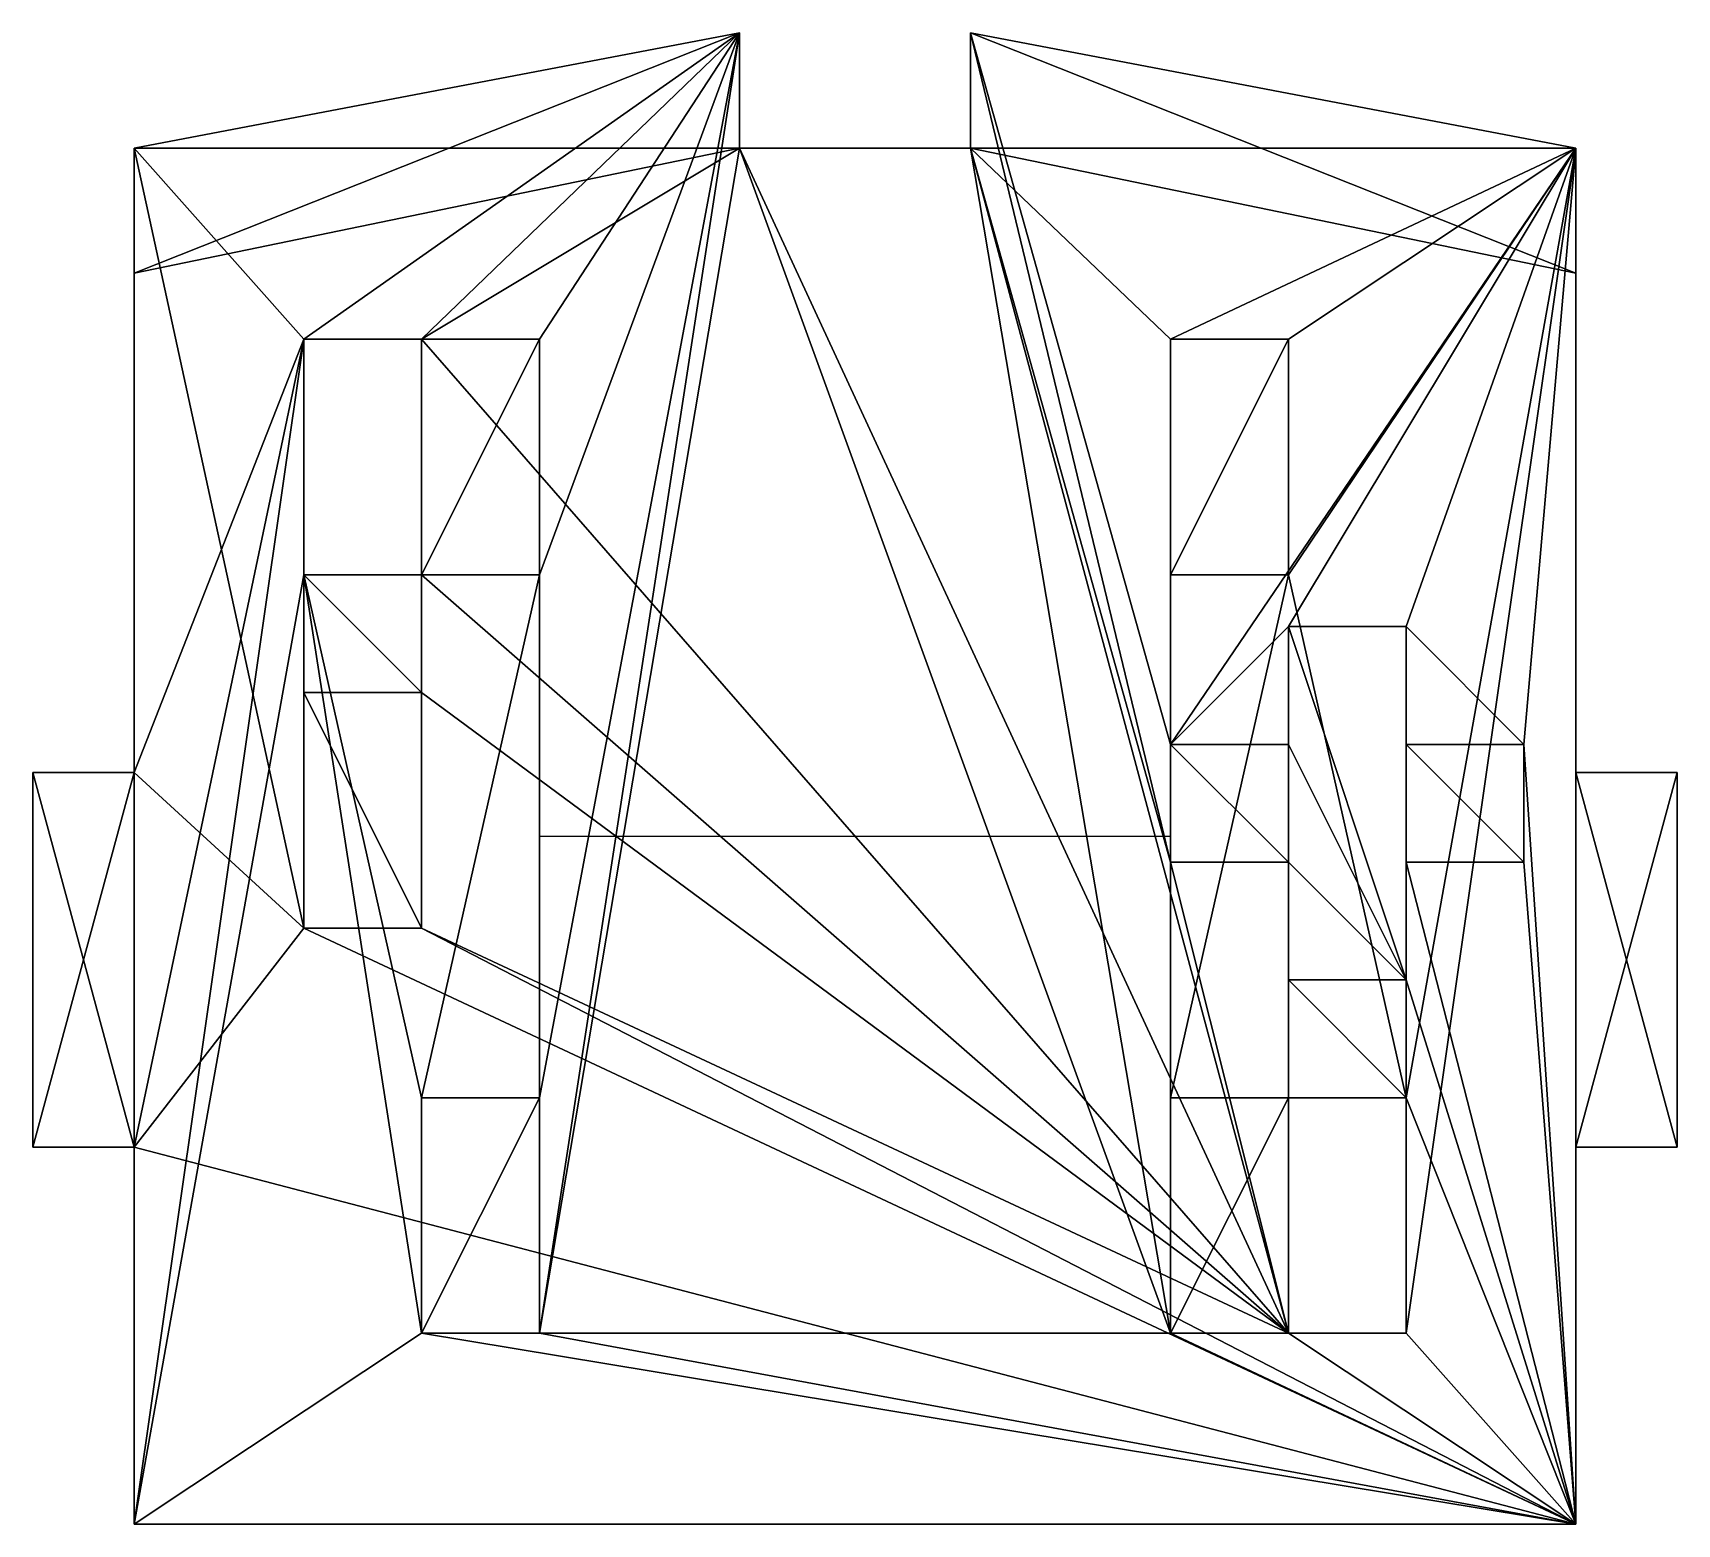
# Model space of a CAD drawing. Extents: x -0.43 to 6.55, y 0 to 6.33.
import ezdxf

# ---------------------------------------------------------------- set-up
doc = ezdxf.new("R2010")
doc.units = 0
doc.layers.get('0').update_dxf_attribs({"color": 13, "linetype": 'CONTINUOUS'})

msp = doc.modelspace()

# ---------------------------------------------------------------- linework, layer by layer
for p, q in [((0, 5.84), (2.57, 6.33)), ((0, 5.84, 9), (2.57, 6.33, 9)), ((0, 5.84, 7.11), (2.57, 6.33, 7.11)), ((2.57, 6.33, 8), (0, 5.84, 8)), ((2.57, 5.84), (2.57, 6.33)), ((2.57, 5.84, 9), (2.57, 6.33, 9)), ((2.57, 6.33, 9), (2.57, 6.33, 8)), ((2.57, 6.33, 7.11), (2.57, 6.33)), ((2.57, 6.33, 7.11), (2.57, 5.84, 7.11)), ((2.57, 6.33, 8), (2.57, 5.84, 8)), ((6.12, 5.84), (3.55, 6.33)), ((3.55, 5.84), (3.55, 6.33)), ((3.55, 6.33), (3.55, 6.33, 7.11)), ((6.12, 5.84, 9), (3.55, 6.33, 9)), ((3.55, 5.84, 9), (3.55, 6.33, 9)), ((3.55, 6.33, 7.11), (6.12, 5.84, 7.11)), ((3.55, 6.33, 7.11), (3.55, 5.84, 7.11)), ((3.55, 6.33, 8), (3.55, 6.33, 9)), ((3.55, 6.33, 8), (6.12, 5.84, 8)), ((3.55, 6.33, 8), (3.55, 5.84, 8)), ((0, 3.19), (0, 5.84)), ((0, 5.84), (0, 5.84, 7.11)), ((0, 3.19, 9), (0, 5.84, 9)), ((0, 5.84, 8), (0, 5.84, 9)), ((0, 5.84, 8), (0, 5.31, 8)), ((0, 5.31, 7.11), (0, 5.84, 7.11)), ((0, 5.31, 7.11), (2.57, 5.84, 7.11)), ((2.57, 5.84, 8), (0, 5.31, 8)), ((3.55, 5.84), (2.57, 5.84)), ((2.57, 5.84), (2.57, 5.84, 7.11)), ((3.55, 5.84, 9), (2.57, 5.84, 9)), ((2.57, 5.84, 7.11), (2.57, 5.84, 8)), ((2.57, 5.84, 8), (2.57, 5.84, 9)), ((3.55, 5.84), (3.55, 5.84, 7.11)), ((3.55, 5.84, 7.11), (3.55, 5.84, 8)), ((3.55, 5.84, 8), (3.55, 5.84, 9)), ((3.55, 5.84, 7.11), (6.12, 5.31, 7.11)), ((6.12, 5.31, 8), (3.55, 5.84, 8)), ((6.12, 3.19), (6.12, 5.84)), ((6.12, 5.84), (6.12, 5.84, 7.11)), ((6.12, 3.19, 9), (6.12, 5.84, 9)), ((6.12, 5.84, 8), (6.12, 5.84, 9)), ((6.12, 5.84, 8), (6.12, 5.31, 8)), ((6.12, 5.31, 7.11), (6.12, 5.84, 7.11)), ((0, 5.31, 8), (0, 5.31, 7.11)), ((6.12, 5.31, 8), (6.12, 5.31, 7.11)), ((0.72, 4.03), (0.72, 5.03)), ((0.72, 5.03), (1.72, 5.03)), ((0.72, 5.03), (0.72, 5.03, 9)), ((0.72, 4.03, 9), (0.72, 5.03, 9)), ((0.72, 5.03, 9), (1.22, 5.03, 9)), ((1.22, 4.03, 4), (1.22, 5.03, 4)), ((1.22, 5.03, 4), (1.72, 5.03, 4)), ((1.22, 5.03, 4), (1.22, 5.03, 9)), ((1.22, 4.03, 9), (1.22, 5.03, 9)), ((1.72, 5.03), (1.72, 4.03)), ((1.72, 5.03, 4), (1.72, 4.03, 4)), ((1.72, 5.03), (1.72, 5.03, 4)), ((4.9, 5.03), (4.4, 5.03)), ((4.4, 5.03), (4.4, 4.03)), ((4.4, 5.03), (4.4, 5.03, 4)), ((4.4, 4.03, 4), (4.4, 5.03, 4)), ((4.4, 5.03, 4), (4.9, 5.03, 4)), ((4.9, 4.03), (4.9, 5.03)), ((4.9, 5.03), (4.9, 5.03, 4)), ((4.9, 4.03, 4), (4.9, 5.03, 4)), ((1.72, 4.03), (0.72, 4.03)), ((0.72, 4.03), (0.72, 4.03, 9)), ((1.22, 4.03, 9), (0.72, 4.03, 9)), ((1.72, 4.03, 4), (1.22, 4.03, 4)), ((1.22, 4.03, 4), (1.22, 4.03, 9)), ((1.72, 2.92), (1.72, 4.03)), ((1.72, 4.03), (1.72, 4.03, 4)), ((4.4, 4.03), (4.9, 4.03)), ((4.4, 2.92), (4.4, 4.03)), ((4.4, 4.03), (4.4, 4.03, 4)), ((4.9, 4.03, 4), (4.4, 4.03, 4)), ((4.9, 4.03), (4.9, 4.03, 4)), ((4.9, 3.31, 9), (4.9, 3.81, 9)), ((4.9, 3.81, 9), (5.4, 3.81, 9)), ((4.9, 3.81, 8.5), (5.4, 3.81, 8.5)), ((4.9, 3.31, 8.5), (4.9, 3.81, 8.5)), ((4.9, 3.81, 9), (4.9, 3.81, 8.5)), ((5.4, 3.81, 9), (5.4, 3.31, 9)), ((5.4, 3.81, 8.5), (5.4, 3.31, 8.5)), ((5.4, 3.81, 9), (5.4, 3.81, 8.5)), ((1.22, 3.53, 9), (0.72, 3.53, 9)), ((0.72, 3.53, 9), (0.72, 2.53, 9)), ((1.22, 3.53, 8.5), (0.72, 3.53, 8.5)), ((0.72, 3.53, 8.5), (0.72, 2.53, 8.5)), ((0.72, 3.53, 9), (0.72, 3.53, 8.5)), ((1.22, 2.53, 9), (1.22, 3.53, 9)), ((1.22, 2.53, 8.5), (1.22, 3.53, 8.5)), ((1.22, 3.53, 9), (1.22, 3.53, 8.5)), ((4.4, 2.81, 9), (4.4, 3.31, 9)), ((4.4, 3.31, 9), (4.9, 3.31, 9)), ((4.4, 3.31, 8.5), (4.9, 3.31, 8.5)), ((4.4, 2.81, 8.5), (4.4, 3.31, 8.5)), ((4.4, 3.31, 9), (4.4, 3.31, 8.5)), ((4.9, 3.31, 9), (4.9, 3.31, 8.5)), ((5.4, 3.31, 9), (5.9, 3.31, 9)), ((5.4, 3.31, 8.5), (5.9, 3.31, 8.5)), ((5.4, 3.31, 9), (5.4, 3.31, 8.5)), ((5.9, 3.31, 9), (5.9, 2.81, 9)), ((5.9, 3.31, 8.5), (5.9, 2.81, 8.5)), ((5.9, 3.31, 9), (5.9, 3.31, 8.5)), ((-0.43, 1.6), (-0.43, 3.19)), ((-0.43, 3.19), (0, 3.19)), ((-0.43, 3.19), (-0.43, 3.19, 7.11)), ((-0.43, 3.19, 9), (0, 3.19, 9)), ((-0.43, 1.6, 9), (-0.43, 3.19, 9)), ((-0.43, 1.6, 7.11), (-0.43, 3.19, 7.11)), ((-0.43, 3.19, 7.11), (0, 3.19, 7.11)), ((-0.43, 3.19, 8), (-0.43, 3.19, 9)), ((-0.43, 3.19, 8), (-0.43, 1.6, 8)), ((-0.43, 3.19, 8), (0, 3.19, 8)), ((0, 3.19), (0, 3.19, 7.11)), ((0, 3.19, 7.11), (0, 3.19, 8)), ((0, 3.19, 8), (0, 3.19, 9)), ((0, 3.19, 8), (0, 1.6, 8)), ((0, 1.6, 7.11), (0, 3.19, 7.11)), ((6.12, 3.19), (6.55, 3.19)), ((6.12, 3.19), (6.12, 3.19, 7.11)), ((6.12, 3.19, 9), (6.55, 3.19, 9)), ((6.12, 3.19, 7.11), (6.12, 3.19, 8)), ((6.55, 3.19, 7.11), (6.12, 3.19, 7.11)), ((6.12, 3.19, 8), (6.12, 3.19, 9)), ((6.12, 3.19, 8), (6.12, 1.6, 8)), ((6.12, 1.6, 7.11), (6.12, 3.19, 7.11)), ((6.55, 3.19, 8), (6.12, 3.19, 8)), ((6.55, 3.19), (6.55, 1.6)), ((6.55, 3.19), (6.55, 3.19, 7.11)), ((6.55, 3.19, 9), (6.55, 1.6, 9)), ((6.55, 1.6, 7.11), (6.55, 3.19, 7.11)), ((6.55, 3.19, 8), (6.55, 3.19, 9)), ((6.55, 3.19, 8), (6.55, 1.6, 8)), ((1.72, 2.92), (1.72, 1.81)), ((1.72, 2.92), (4.4, 2.92)), ((4.4, 2.92), (4.4, 1.81)), ((4.9, 2.81, 9), (4.4, 2.81, 9)), ((4.9, 2.81, 8.5), (4.4, 2.81, 8.5)), ((4.4, 2.81, 9), (4.4, 2.81, 8.5)), ((4.9, 2.31, 9), (4.9, 2.81, 9)), ((4.9, 2.31, 8.5), (4.9, 2.81, 8.5)), ((4.9, 2.81, 9), (4.9, 2.81, 8.5)), ((5.9, 2.81, 9), (5.4, 2.81, 9)), ((5.4, 2.81, 9), (5.4, 2.31, 9)), ((5.4, 2.81, 8.5), (5.4, 2.31, 8.5)), ((5.9, 2.81, 8.5), (5.4, 2.81, 8.5)), ((5.4, 2.81, 9), (5.4, 2.81, 8.5)), ((5.9, 2.81, 9), (5.9, 2.81, 8.5)), ((0.72, 2.53, 9), (1.22, 2.53, 9)), ((0.72, 2.53, 8.5), (1.22, 2.53, 8.5)), ((0.72, 2.53, 9), (0.72, 2.53, 8.5)), ((1.22, 2.53, 9), (1.22, 2.53, 8.5)), ((5.4, 2.31, 9), (4.9, 2.31, 9)), ((5.4, 2.31, 8.5), (4.9, 2.31, 8.5)), ((4.9, 2.31, 9), (4.9, 2.31, 8.5)), ((5.4, 2.31, 9), (5.4, 2.31, 8.5)), ((1.72, 1.81), (1.22, 1.81)), ((1.22, 1.81), (1.22, 0.81)), ((1.22, 1.81), (1.22, 1.81, 4)), ((1.22, 0.81, 4), (1.22, 1.81, 4)), ((1.22, 1.81, 4), (1.72, 1.81, 4)), ((1.72, 0.81), (1.72, 1.81)), ((1.72, 1.81), (1.72, 1.81, 4)), ((1.72, 0.81, 4), (1.72, 1.81, 4)), ((4.4, 1.81), (5.4, 1.81)), ((4.4, 0.81), (4.4, 1.81)), ((4.4, 1.81, 4), (4.9, 1.81, 4)), ((4.4, 1.81), (4.4, 1.81, 4)), ((4.4, 1.81, 4), (4.4, 0.81, 4)), ((4.9, 0.81, 4), (4.9, 1.81, 4)), ((4.9, 1.81, 9), (5.4, 1.81, 9)), ((4.9, 0.81, 9), (4.9, 1.81, 9)), ((4.9, 1.81, 4), (4.9, 1.81, 9)), ((5.4, 1.81), (5.4, 0.81)), ((5.4, 1.81), (5.4, 1.81, 9)), ((5.4, 1.81, 9), (5.4, 0.81, 9)), ((0, 1.6), (-0.43, 1.6)), ((-0.43, 1.6), (-0.43, 1.6, 7.11)), ((0, 1.6, 9), (-0.43, 1.6, 9)), ((-0.43, 1.6, 8), (-0.43, 1.6, 9)), ((-0.43, 1.6, 8), (0, 1.6, 8)), ((-0.43, 1.6, 7.11), (0, 1.6, 7.11)), ((0, 0), (0, 1.6)), ((0, 1.6), (0, 1.6, 7.11)), ((0, 0, 9), (0, 1.6, 9)), ((0, 1.6, 7.11), (0, 1.6, 8)), ((0, 1.6, 8), (0, 1.6, 9)), ((6.12, 0), (6.12, 1.6)), ((6.55, 1.6), (6.12, 1.6)), ((6.12, 1.6), (6.12, 1.6, 7.11)), ((6.12, 0, 9), (6.12, 1.6, 9)), ((6.55, 1.6, 9), (6.12, 1.6, 9)), ((6.12, 1.6, 7.11), (6.12, 1.6, 8)), ((6.55, 1.6, 7.11), (6.12, 1.6, 7.11)), ((6.12, 1.6, 8), (6.12, 1.6, 9)), ((6.55, 1.6, 8), (6.12, 1.6, 8)), ((6.55, 1.6), (6.55, 1.6, 7.11)), ((6.55, 1.6, 8), (6.55, 1.6, 9)), ((1.22, 0.81), (1.72, 0.81)), ((1.22, 0.81), (1.22, 0.81, 4)), ((1.72, 0.81, 4), (1.22, 0.81, 4)), ((1.72, 0.81), (1.72, 0.81, 4)), ((5.4, 0.81), (4.4, 0.81)), ((4.4, 0.81), (4.4, 0.81, 4)), ((4.9, 0.81, 4), (4.4, 0.81, 4)), ((5.4, 0.81, 9), (4.9, 0.81, 9)), ((4.9, 0.81, 4), (4.9, 0.81, 9)), ((5.4, 0.81), (5.4, 0.81, 9)), ((0, 0), (6.12, 0)), ((0, 0), (0, 0, 9)), ((0, 0, 9), (6.12, 0, 9)), ((6.12, 0), (6.12, 0, 9))]:
    msp.add_line(p, q)

# ---------------------------------------------------------------- meshes
mesh = msp.add_polyface()
corners = [(0, 5.84), (0.72, 5.03), (0, 3.19), (2.57, 6.33), (0, 1.6), (0, 0), (1.72, 5.03), (1.72, 4.03), (1.72, 1.81), (1.72, 0.81), (6.12, 5.84), (3.55, 5.84), (3.55, 6.33), (4.4, 5.03), (4.9, 5.03), (4.9, 4.03), (5.4, 1.81), (5.4, 0.81), (6.55, 3.19), (6.12, 1.6), (6.12, 3.19), (6.55, 1.6), (1.22, 0.81), (6.12, 0), (0.72, 4.03), (1.22, 1.81), (4.4, 0.81), (2.57, 5.84), (4.4, 4.03), (4.4, 1.81), (-0.43, 1.6), (-0.43, 3.19)]
mesh.append_faces([[corners[k] for k in face] for face in [(10, 11, 12), (19, 18, 21), (2, 30, 31)]], dxfattribs={"vtx0": -1})
mesh.append_faces([[corners[k] for k in face] for face in [(0, 1, 2), (4, 1, 5), (1, 3, 6), (6, 3, 7), (8, 3, 9), (13, 10, 14), (14, 10, 15), (16, 10, 17), (18, 19, 20), (5, 22, 23), (24, 5, 1), (22, 24, 25), (27, 9, 3), (26, 28, 29), (23, 20, 19), (15, 29, 28), (29, 15, 16), (7, 25, 24), (25, 7, 8), (30, 2, 4)]], dxfattribs={"vtx0": -1, "vtx1": -1})
mesh.append_faces([[corners[k] for k in face] for face in [(2, 1, 4), (7, 3, 8), (11, 10, 13), (15, 10, 16), (22, 5, 24), (23, 9, 26), (26, 9, 27), (26, 11, 13), (23, 17, 10)]], dxfattribs={"vtx0": -1, "vtx1": -1, "vtx2": -1})
mesh.append_faces([[corners[k] for k in face] for face in [(1, 0, 3), (23, 22, 9), (26, 27, 11), (26, 13, 28), (23, 26, 17), (23, 10, 20)]], dxfattribs={"vtx0": -1, "vtx2": -1})
mesh = msp.add_polyface()
corners = [(0, 5.84, 9), (0.72, 5.03, 9), (2.57, 6.33, 9), (0.72, 2.53, 9), (0.72, 3.53, 9), (0.72, 4.03, 9), (1.22, 5.03, 9), (2.57, 5.84, 9), (1.22, 3.53, 9), (1.22, 4.03, 9), (5.9, 3.31, 9), (5.4, 3.81, 9), (5.4, 3.31, 9), (6.12, 0, 9), (0, 1.6, 9), (0, 0, 9), (0, 3.19, 9), (1.22, 2.53, 9), (4.9, 0.81, 9), (3.55, 5.84, 9), (4.4, 2.81, 9), (3.55, 6.33, 9), (5.4, 0.81, 9), (5.4, 1.81, 9), (5.4, 2.31, 9), (5.4, 2.81, 9), (5.9, 2.81, 9), (6.55, 1.6, 9), (6.12, 3.19, 9), (6.12, 1.6, 9), (6.55, 3.19, 9), (4.4, 3.31, 9), (6.12, 5.84, 9), (4.9, 3.81, 9), (4.9, 3.31, 9), (4.9, 2.31, 9), (4.9, 1.81, 9), (4.9, 2.81, 9), (-0.43, 3.19, 9), (-0.43, 1.6, 9)]
mesh.append_faces([[corners[k] for k in face] for face in [(10, 11, 12), (13, 14, 15), (28, 27, 30), (33, 31, 34), (14, 38, 39)]], dxfattribs={"vtx0": -1})
mesh.append_faces([[corners[k] for k in face] for face in [(0, 1, 2), (1, 4, 5), (2, 6, 7), (8, 5, 4), (5, 8, 9), (16, 3, 0), (3, 13, 17), (17, 18, 8), (9, 18, 6), (7, 18, 19), (19, 20, 21), (18, 13, 22), (22, 13, 23), (24, 13, 25), (25, 13, 26), (26, 13, 10), (27, 28, 29), (21, 31, 32), (31, 21, 20), (32, 29, 28), (23, 35, 36), (35, 23, 24), (37, 36, 35), (38, 14, 16)]], dxfattribs={"vtx0": -1, "vtx1": -1})
mesh.append_faces([[corners[k] for k in face] for face in [(1, 0, 3), (14, 13, 3), (14, 3, 16), (17, 13, 18), (8, 18, 9), (6, 18, 7), (19, 18, 20), (23, 13, 24), (32, 31, 33), (32, 11, 10), (32, 10, 13)]], dxfattribs={"vtx0": -1, "vtx1": -1, "vtx2": -1})
mesh.append_faces([[corners[k] for k in face] for face in [(1, 3, 4), (2, 1, 6), (32, 33, 11), (32, 13, 29), (18, 37, 20), (37, 18, 36)]], dxfattribs={"vtx0": -1, "vtx2": -1})
mesh = msp.add_polyface()
corners = [(0, 5.84, 7.11), (2.57, 6.33), (0, 5.84), (2.57, 6.33, 7.11)]
mesh.append_faces([[corners[k] for k in face] for face in [(0, 1, 2), (1, 0, 3)]], dxfattribs={"vtx0": -1})
mesh = msp.add_polyface()
corners = [(0, 5.84, 9), (2.57, 6.33, 8), (0, 5.84, 8), (2.57, 6.33, 9)]
mesh.append_faces([[corners[k] for k in face] for face in [(0, 1, 2), (1, 0, 3)]], dxfattribs={"vtx0": -1})
mesh = msp.add_polyface()
corners = [(2.57, 5.84, 7.11), (0, 5.84, 7.11), (0, 5.31, 7.11), (2.57, 6.33, 7.11)]
mesh.append_faces([[corners[k] for k in face] for face in [(0, 1, 2), (1, 0, 3)]], dxfattribs={"vtx0": -1})
mesh = msp.add_polyface()
corners = [(2.57, 6.33, 8), (0, 5.31, 8), (0, 5.84, 8), (2.57, 5.84, 8)]
mesh.append_faces([[corners[k] for k in face] for face in [(0, 1, 2), (1, 0, 3)]], dxfattribs={"vtx0": -1})
mesh = msp.add_polyface()
corners = [(2.57, 6.33), (2.57, 5.84, 7.11), (2.57, 5.84), (2.57, 6.33, 7.11)]
mesh.append_faces([[corners[k] for k in face] for face in [(0, 1, 2), (1, 0, 3)]], dxfattribs={"vtx0": -1})
mesh = msp.add_polyface()
corners = [(2.57, 6.33, 8), (2.57, 5.84, 9), (2.57, 5.84, 8), (2.57, 6.33, 9)]
mesh.append_faces([[corners[k] for k in face] for face in [(0, 1, 2), (1, 0, 3)]], dxfattribs={"vtx0": -1})
mesh = msp.add_polyface()
corners = [(3.55, 6.33, 9), (3.55, 5.84, 8), (3.55, 5.84, 9), (3.55, 6.33, 8)]
mesh.append_faces([[corners[k] for k in face] for face in [(0, 1, 2), (1, 0, 3)]], dxfattribs={"vtx0": -1})
mesh = msp.add_polyface()
corners = [(3.55, 6.33, 7.11), (6.12, 5.84), (3.55, 6.33), (6.12, 5.84, 7.11)]
mesh.append_faces([[corners[k] for k in face] for face in [(0, 1, 2), (1, 0, 3)]], dxfattribs={"vtx0": -1})
mesh = msp.add_polyface()
corners = [(3.55, 6.33, 7.11), (3.55, 5.84), (3.55, 5.84, 7.11), (3.55, 6.33)]
mesh.append_faces([[corners[k] for k in face] for face in [(0, 1, 2), (1, 0, 3)]], dxfattribs={"vtx0": -1})
mesh = msp.add_polyface()
corners = [(3.55, 6.33, 9), (6.12, 5.84, 8), (3.55, 6.33, 8), (6.12, 5.84, 9)]
mesh.append_faces([[corners[k] for k in face] for face in [(0, 1, 2), (1, 0, 3)]], dxfattribs={"vtx0": -1})
mesh = msp.add_polyface()
corners = [(6.12, 5.31, 7.11), (3.55, 6.33, 7.11), (3.55, 5.84, 7.11), (6.12, 5.84, 7.11)]
mesh.append_faces([[corners[k] for k in face] for face in [(0, 1, 2), (1, 0, 3)]], dxfattribs={"vtx0": -1})
mesh = msp.add_polyface()
corners = [(6.12, 5.84, 8), (3.55, 5.84, 8), (3.55, 6.33, 8), (6.12, 5.31, 8)]
mesh.append_faces([[corners[k] for k in face] for face in [(0, 1, 2), (1, 0, 3)]], dxfattribs={"vtx0": -1})
mesh = msp.add_polyface()
corners = [(0, 5.84, 9), (0, 3.19, 8), (0, 3.19, 9), (0, 3.19, 7.11), (0, 5.31, 8), (0, 3.19), (0, 5.84, 8), (0, 5.31, 7.11), (0, 5.84), (0, 5.84, 7.11)]
mesh.append_faces([[corners[k] for k in face] for face in [(0, 1, 2), (4, 0, 6), (8, 7, 9)]], dxfattribs={"vtx0": -1})
mesh.append_faces([[corners[k] for k in face] for face in [(1, 0, 3), (3, 4, 5), (5, 7, 8), (7, 5, 4)]], dxfattribs={"vtx0": -1, "vtx1": -1})
mesh.append_faces([[corners[k] for k in face] for face in [(3, 0, 4)]], dxfattribs={"vtx0": -1, "vtx1": -1, "vtx2": -1})
mesh = msp.add_polyface()
corners = [(0, 5.31, 8), (2.57, 5.84, 7.11), (0, 5.31, 7.11), (2.57, 5.84, 8)]
mesh.append_faces([[corners[k] for k in face] for face in [(0, 1, 2), (1, 0, 3)]], dxfattribs={"vtx0": -1})
mesh = msp.add_polyface()
corners = [(2.57, 5.84, 7.11), (3.55, 5.84), (2.57, 5.84), (3.55, 5.84, 7.11), (2.57, 5.84, 8), (3.55, 5.84, 8), (2.57, 5.84, 9), (3.55, 5.84, 9)]
mesh.append_faces([[corners[k] for k in face] for face in [(0, 1, 2), (5, 6, 7)]], dxfattribs={"vtx0": -1})
mesh.append_faces([[corners[k] for k in face] for face in [(1, 0, 3), (3, 4, 5)]], dxfattribs={"vtx0": -1, "vtx1": -1})
mesh.append_faces([[corners[k] for k in face] for face in [(3, 0, 4), (5, 4, 6)]], dxfattribs={"vtx0": -1, "vtx2": -1})
mesh = msp.add_polyface()
corners = [(3.55, 5.84, 8), (6.12, 5.31, 7.11), (3.55, 5.84, 7.11), (6.12, 5.31, 8)]
mesh.append_faces([[corners[k] for k in face] for face in [(0, 1, 2), (1, 0, 3)]], dxfattribs={"vtx0": -1})
mesh = msp.add_polyface()
corners = [(6.12, 5.84), (6.12, 3.19, 7.11), (6.12, 3.19), (6.12, 3.19, 8), (6.12, 3.19, 9), (6.12, 5.31, 7.11), (6.12, 5.84, 7.11), (6.12, 5.31, 8), (6.12, 5.84, 9), (6.12, 5.84, 8)]
mesh.append_faces([[corners[k] for k in face] for face in [(0, 1, 2), (5, 0, 6), (8, 7, 9)]], dxfattribs={"vtx0": -1})
mesh.append_faces([[corners[k] for k in face] for face in [(1, 0, 3), (3, 0, 4), (4, 7, 8), (7, 4, 5)]], dxfattribs={"vtx0": -1, "vtx1": -1})
mesh.append_faces([[corners[k] for k in face] for face in [(4, 0, 5)]], dxfattribs={"vtx0": -1, "vtx1": -1, "vtx2": -1})
mesh = msp.add_polyface()
corners = [(0.72, 5.03), (0.72, 4.03, 9), (0.72, 4.03), (0.72, 5.03, 9)]
mesh.append_faces([[corners[k] for k in face] for face in [(0, 1, 2), (1, 0, 3)]], dxfattribs={"vtx0": -1})
mesh = msp.add_polyface()
corners = [(1.72, 5.03, 4), (0.72, 5.03), (1.72, 5.03), (1.22, 5.03, 4), (0.72, 5.03, 9), (1.22, 5.03, 9)]
mesh.append_faces([[corners[k] for k in face] for face in [(0, 1, 2), (4, 3, 5)]], dxfattribs={"vtx0": -1})
mesh.append_faces([[corners[k] for k in face] for face in [(1, 3, 4)]], dxfattribs={"vtx0": -1, "vtx1": -1})
mesh.append_faces([[corners[k] for k in face] for face in [(1, 0, 3)]], dxfattribs={"vtx0": -1, "vtx2": -1})
mesh = msp.add_polyface()
corners = [(1.72, 5.03, 4), (1.22, 4.03, 4), (1.22, 5.03, 4), (1.72, 4.03, 4)]
mesh.append_faces([[corners[k] for k in face] for face in [(0, 1, 2), (1, 0, 3)]], dxfattribs={"vtx0": -1})
mesh = msp.add_polyface()
corners = [(1.22, 5.03, 9), (1.22, 4.03, 4), (1.22, 4.03, 9), (1.22, 5.03, 4)]
mesh.append_faces([[corners[k] for k in face] for face in [(0, 1, 2), (1, 0, 3)]], dxfattribs={"vtx0": -1})
mesh = msp.add_polyface()
corners = [(1.72, 5.03, 4), (1.72, 4.03), (1.72, 4.03, 4), (1.72, 5.03)]
mesh.append_faces([[corners[k] for k in face] for face in [(0, 1, 2), (1, 0, 3)]], dxfattribs={"vtx0": -1})
mesh = msp.add_polyface()
corners = [(4.4, 5.03), (4.4, 4.03, 4), (4.4, 4.03), (4.4, 5.03, 4)]
mesh.append_faces([[corners[k] for k in face] for face in [(0, 1, 2), (1, 0, 3)]], dxfattribs={"vtx0": -1})
mesh = msp.add_polyface()
corners = [(4.9, 5.03, 4), (4.4, 5.03), (4.9, 5.03), (4.4, 5.03, 4)]
mesh.append_faces([[corners[k] for k in face] for face in [(0, 1, 2), (1, 0, 3)]], dxfattribs={"vtx0": -1})
mesh = msp.add_polyface()
corners = [(4.9, 5.03, 4), (4.4, 4.03, 4), (4.4, 5.03, 4), (4.9, 4.03, 4)]
mesh.append_faces([[corners[k] for k in face] for face in [(0, 1, 2), (1, 0, 3)]], dxfattribs={"vtx0": -1})
mesh = msp.add_polyface()
corners = [(4.9, 5.03, 4), (4.9, 4.03), (4.9, 4.03, 4), (4.9, 5.03)]
mesh.append_faces([[corners[k] for k in face] for face in [(0, 1, 2), (1, 0, 3)]], dxfattribs={"vtx0": -1})
mesh = msp.add_polyface()
corners = [(0.72, 4.03), (1.22, 4.03, 4), (1.72, 4.03), (0.72, 4.03, 9), (1.22, 4.03, 9), (1.72, 4.03, 4)]
mesh.append_faces([[corners[k] for k in face] for face in [(1, 3, 4)]], dxfattribs={"vtx0": -1})
mesh.append_faces([[corners[k] for k in face] for face in [(0, 1, 2)]], dxfattribs={"vtx0": -1, "vtx1": -1})
mesh.append_faces([[corners[k] for k in face] for face in [(1, 0, 3)]], dxfattribs={"vtx0": -1, "vtx2": -1})
mesh.append_faces([[corners[k] for k in face] for face in [(5, 2, 1)]], dxfattribs={"vtx1": -1})
mesh = msp.add_polyface()
corners = [(4.4, 4.03, 4), (4.9, 4.03), (4.4, 4.03), (4.9, 4.03, 4)]
mesh.append_faces([[corners[k] for k in face] for face in [(0, 1, 2), (1, 0, 3)]], dxfattribs={"vtx0": -1})
mesh = msp.add_polyface()
corners = [(5.9, 2.81, 8.5), (5.4, 3.31, 8.5), (5.4, 2.81, 8.5), (5.9, 3.31, 8.5), (5.4, 2.31, 8.5), (4.9, 2.81, 8.5), (4.9, 2.31, 8.5), (4.9, 3.31, 8.5), (4.9, 3.81, 8.5), (5.4, 3.81, 8.5), (4.4, 3.31, 8.5), (4.4, 2.81, 8.5)]
mesh.append_faces([[corners[k] for k in face] for face in [(1, 0, 3), (4, 5, 6), (5, 10, 11)]], dxfattribs={"vtx0": -1})
mesh.append_faces([[corners[k] for k in face] for face in [(0, 1, 2), (7, 4, 8), (8, 4, 9), (9, 2, 1), (10, 5, 7)]], dxfattribs={"vtx0": -1, "vtx1": -1})
mesh.append_faces([[corners[k] for k in face] for face in [(5, 4, 7)]], dxfattribs={"vtx0": -1, "vtx1": -1, "vtx2": -1})
mesh.append_faces([[corners[k] for k in face] for face in [(9, 4, 2)]], dxfattribs={"vtx0": -1, "vtx2": -1})
mesh = msp.add_polyface()
corners = [(5.4, 3.81, 9), (4.9, 3.81, 8.5), (5.4, 3.81, 8.5), (4.9, 3.81, 9)]
mesh.append_faces([[corners[k] for k in face] for face in [(0, 1, 2), (1, 0, 3)]], dxfattribs={"vtx0": -1})
mesh = msp.add_polyface()
corners = [(4.9, 3.81, 8.5), (4.9, 3.31, 9), (4.9, 3.31, 8.5), (4.9, 3.81, 9)]
mesh.append_faces([[corners[k] for k in face] for face in [(0, 1, 2), (1, 0, 3)]], dxfattribs={"vtx0": -1})
mesh = msp.add_polyface()
corners = [(5.4, 3.81, 9), (5.4, 3.31, 8.5), (5.4, 3.31, 9), (5.4, 3.81, 8.5)]
mesh.append_faces([[corners[k] for k in face] for face in [(0, 1, 2), (1, 0, 3)]], dxfattribs={"vtx0": -1})
mesh = msp.add_polyface()
corners = [(1.22, 2.53, 8.5), (0.72, 3.53, 8.5), (0.72, 2.53, 8.5), (1.22, 3.53, 8.5)]
mesh.append_faces([[corners[k] for k in face] for face in [(0, 1, 2), (1, 0, 3)]], dxfattribs={"vtx0": -1})
mesh = msp.add_polyface()
corners = [(1.22, 3.53, 9), (0.72, 3.53, 8.5), (1.22, 3.53, 8.5), (0.72, 3.53, 9)]
mesh.append_faces([[corners[k] for k in face] for face in [(0, 1, 2), (1, 0, 3)]], dxfattribs={"vtx0": -1})
mesh = msp.add_polyface()
corners = [(0.72, 3.53, 8.5), (0.72, 2.53, 9), (0.72, 2.53, 8.5), (0.72, 3.53, 9)]
mesh.append_faces([[corners[k] for k in face] for face in [(0, 1, 2), (1, 0, 3)]], dxfattribs={"vtx0": -1})
mesh = msp.add_polyface()
corners = [(1.22, 3.53, 9), (1.22, 2.53, 8.5), (1.22, 2.53, 9), (1.22, 3.53, 8.5)]
mesh.append_faces([[corners[k] for k in face] for face in [(0, 1, 2), (1, 0, 3)]], dxfattribs={"vtx0": -1})
mesh = msp.add_polyface()
corners = [(4.9, 3.31, 9), (4.4, 3.31, 8.5), (4.9, 3.31, 8.5), (4.4, 3.31, 9)]
mesh.append_faces([[corners[k] for k in face] for face in [(0, 1, 2), (1, 0, 3)]], dxfattribs={"vtx0": -1})
mesh = msp.add_polyface()
corners = [(4.4, 3.31, 8.5), (4.4, 2.81, 9), (4.4, 2.81, 8.5), (4.4, 3.31, 9)]
mesh.append_faces([[corners[k] for k in face] for face in [(0, 1, 2), (1, 0, 3)]], dxfattribs={"vtx0": -1})
mesh = msp.add_polyface()
corners = [(5.9, 3.31, 9), (5.4, 3.31, 8.5), (5.9, 3.31, 8.5), (5.4, 3.31, 9)]
mesh.append_faces([[corners[k] for k in face] for face in [(0, 1, 2), (1, 0, 3)]], dxfattribs={"vtx0": -1})
mesh = msp.add_polyface()
corners = [(5.9, 3.31, 9), (5.9, 2.81, 8.5), (5.9, 2.81, 9), (5.9, 3.31, 8.5)]
mesh.append_faces([[corners[k] for k in face] for face in [(0, 1, 2), (1, 0, 3)]], dxfattribs={"vtx0": -1})
mesh = msp.add_polyface()
corners = [(-0.43, 3.19, 7.11), (-0.43, 1.6), (-0.43, 1.6, 7.11), (-0.43, 3.19)]
mesh.append_faces([[corners[k] for k in face] for face in [(0, 1, 2), (1, 0, 3)]], dxfattribs={"vtx0": -1})
mesh = msp.add_polyface()
corners = [(-0.43, 3.19, 7.11), (0, 3.19), (-0.43, 3.19), (0, 3.19, 7.11)]
mesh.append_faces([[corners[k] for k in face] for face in [(0, 1, 2), (1, 0, 3)]], dxfattribs={"vtx0": -1})
mesh = msp.add_polyface()
corners = [(-0.43, 3.19, 9), (-0.43, 1.6, 8), (-0.43, 1.6, 9), (-0.43, 3.19, 8)]
mesh.append_faces([[corners[k] for k in face] for face in [(0, 1, 2), (1, 0, 3)]], dxfattribs={"vtx0": -1})
mesh = msp.add_polyface()
corners = [(-0.43, 3.19, 9), (0, 3.19, 8), (-0.43, 3.19, 8), (0, 3.19, 9)]
mesh.append_faces([[corners[k] for k in face] for face in [(0, 1, 2), (1, 0, 3)]], dxfattribs={"vtx0": -1})
mesh = msp.add_polyface()
corners = [(0, 3.19, 8), (-0.43, 1.6, 8), (-0.43, 3.19, 8), (0, 1.6, 8)]
mesh.append_faces([[corners[k] for k in face] for face in [(0, 1, 2), (1, 0, 3)]], dxfattribs={"vtx0": -1})
mesh = msp.add_polyface()
corners = [(0, 1.6, 7.11), (-0.43, 3.19, 7.11), (-0.43, 1.6, 7.11), (0, 3.19, 7.11)]
mesh.append_faces([[corners[k] for k in face] for face in [(0, 1, 2), (1, 0, 3)]], dxfattribs={"vtx0": -1})
mesh = msp.add_polyface()
corners = [(0, 3.19, 8), (0, 1.6, 7.11), (0, 1.6, 8), (0, 3.19, 7.11)]
mesh.append_faces([[corners[k] for k in face] for face in [(0, 1, 2), (1, 0, 3)]], dxfattribs={"vtx0": -1})
mesh = msp.add_polyface()
corners = [(6.12, 3.19, 9), (6.55, 3.19, 8), (6.12, 3.19, 8), (6.55, 3.19, 9)]
mesh.append_faces([[corners[k] for k in face] for face in [(0, 1, 2), (1, 0, 3)]], dxfattribs={"vtx0": -1})
mesh = msp.add_polyface()
corners = [(6.12, 3.19, 7.11), (6.55, 3.19), (6.12, 3.19), (6.55, 3.19, 7.11)]
mesh.append_faces([[corners[k] for k in face] for face in [(0, 1, 2), (1, 0, 3)]], dxfattribs={"vtx0": -1})
mesh = msp.add_polyface()
corners = [(6.12, 3.19, 7.11), (6.12, 1.6, 8), (6.12, 1.6, 7.11), (6.12, 3.19, 8)]
mesh.append_faces([[corners[k] for k in face] for face in [(0, 1, 2), (1, 0, 3)]], dxfattribs={"vtx0": -1})
mesh = msp.add_polyface()
corners = [(6.55, 3.19, 8), (6.12, 1.6, 8), (6.12, 3.19, 8), (6.55, 1.6, 8)]
mesh.append_faces([[corners[k] for k in face] for face in [(0, 1, 2), (1, 0, 3)]], dxfattribs={"vtx0": -1})
mesh = msp.add_polyface()
corners = [(6.55, 1.6, 7.11), (6.12, 3.19, 7.11), (6.12, 1.6, 7.11), (6.55, 3.19, 7.11)]
mesh.append_faces([[corners[k] for k in face] for face in [(0, 1, 2), (1, 0, 3)]], dxfattribs={"vtx0": -1})
mesh = msp.add_polyface()
corners = [(6.55, 3.19), (6.55, 1.6, 7.11), (6.55, 1.6), (6.55, 3.19, 7.11)]
mesh.append_faces([[corners[k] for k in face] for face in [(0, 1, 2), (1, 0, 3)]], dxfattribs={"vtx0": -1})
mesh = msp.add_polyface()
corners = [(6.55, 3.19, 8), (6.55, 1.6, 9), (6.55, 1.6, 8), (6.55, 3.19, 9)]
mesh.append_faces([[corners[k] for k in face] for face in [(0, 1, 2), (1, 0, 3)]], dxfattribs={"vtx0": -1})
mesh = msp.add_polyface()
corners = [(4.4, 2.81, 9), (4.9, 2.81, 8.5), (4.4, 2.81, 8.5), (4.9, 2.81, 9)]
mesh.append_faces([[corners[k] for k in face] for face in [(0, 1, 2), (1, 0, 3)]], dxfattribs={"vtx0": -1})
mesh = msp.add_polyface()
corners = [(4.9, 2.81, 8.5), (4.9, 2.31, 9), (4.9, 2.31, 8.5), (4.9, 2.81, 9)]
mesh.append_faces([[corners[k] for k in face] for face in [(0, 1, 2), (1, 0, 3)]], dxfattribs={"vtx0": -1})
mesh = msp.add_polyface()
corners = [(5.4, 2.81, 9), (5.4, 2.31, 8.5), (5.4, 2.31, 9), (5.4, 2.81, 8.5)]
mesh.append_faces([[corners[k] for k in face] for face in [(0, 1, 2), (1, 0, 3)]], dxfattribs={"vtx0": -1})
mesh = msp.add_polyface()
corners = [(5.4, 2.81, 9), (5.9, 2.81, 8.5), (5.4, 2.81, 8.5), (5.9, 2.81, 9)]
mesh.append_faces([[corners[k] for k in face] for face in [(0, 1, 2), (1, 0, 3)]], dxfattribs={"vtx0": -1})
mesh = msp.add_polyface()
corners = [(0.72, 2.53, 9), (1.22, 2.53, 8.5), (0.72, 2.53, 8.5), (1.22, 2.53, 9)]
mesh.append_faces([[corners[k] for k in face] for face in [(0, 1, 2), (1, 0, 3)]], dxfattribs={"vtx0": -1})
mesh = msp.add_polyface()
corners = [(4.9, 2.31, 9), (5.4, 2.31, 8.5), (4.9, 2.31, 8.5), (5.4, 2.31, 9)]
mesh.append_faces([[corners[k] for k in face] for face in [(0, 1, 2), (1, 0, 3)]], dxfattribs={"vtx0": -1})
mesh = msp.add_polyface()
corners = [(1.22, 1.81), (1.22, 0.81, 4), (1.22, 0.81), (1.22, 1.81, 4)]
mesh.append_faces([[corners[k] for k in face] for face in [(0, 1, 2), (1, 0, 3)]], dxfattribs={"vtx0": -1})
mesh = msp.add_polyface()
corners = [(1.72, 1.81, 4), (1.22, 1.81), (1.72, 1.81), (1.22, 1.81, 4)]
mesh.append_faces([[corners[k] for k in face] for face in [(0, 1, 2), (1, 0, 3)]], dxfattribs={"vtx0": -1})
mesh = msp.add_polyface()
corners = [(1.72, 1.81, 4), (1.22, 0.81, 4), (1.22, 1.81, 4), (1.72, 0.81, 4)]
mesh.append_faces([[corners[k] for k in face] for face in [(0, 1, 2), (1, 0, 3)]], dxfattribs={"vtx0": -1})
mesh = msp.add_polyface()
corners = [(1.72, 1.81, 4), (1.72, 0.81), (1.72, 0.81, 4), (1.72, 1.81)]
mesh.append_faces([[corners[k] for k in face] for face in [(0, 1, 2), (1, 0, 3)]], dxfattribs={"vtx0": -1})
mesh = msp.add_polyface()
corners = [(4.4, 1.81), (4.4, 0.81, 4), (4.4, 0.81), (4.4, 1.81, 4)]
mesh.append_faces([[corners[k] for k in face] for face in [(0, 1, 2), (1, 0, 3)]], dxfattribs={"vtx0": -1})
mesh = msp.add_polyface()
corners = [(4.9, 1.81, 4), (4.4, 0.81, 4), (4.4, 1.81, 4), (4.9, 0.81, 4)]
mesh.append_faces([[corners[k] for k in face] for face in [(0, 1, 2), (1, 0, 3)]], dxfattribs={"vtx0": -1})
mesh = msp.add_polyface()
corners = [(5.4, 1.81), (4.9, 1.81, 4), (4.4, 1.81), (5.4, 1.81, 9), (4.9, 1.81, 9), (4.4, 1.81, 4)]
mesh.append_faces([[corners[k] for k in face] for face in [(1, 3, 4)]], dxfattribs={"vtx0": -1})
mesh.append_faces([[corners[k] for k in face] for face in [(0, 1, 2)]], dxfattribs={"vtx0": -1, "vtx1": -1})
mesh.append_faces([[corners[k] for k in face] for face in [(1, 0, 3)]], dxfattribs={"vtx0": -1, "vtx2": -1})
mesh.append_faces([[corners[k] for k in face] for face in [(5, 2, 1)]], dxfattribs={"vtx1": -1})
mesh = msp.add_polyface()
corners = [(4.9, 1.81, 4), (4.9, 0.81, 9), (4.9, 0.81, 4), (4.9, 1.81, 9)]
mesh.append_faces([[corners[k] for k in face] for face in [(0, 1, 2), (1, 0, 3)]], dxfattribs={"vtx0": -1})
mesh = msp.add_polyface()
corners = [(5.4, 1.81, 9), (5.4, 0.81), (5.4, 0.81, 9), (5.4, 1.81)]
mesh.append_faces([[corners[k] for k in face] for face in [(0, 1, 2), (1, 0, 3)]], dxfattribs={"vtx0": -1})
mesh = msp.add_polyface()
corners = [(0, 1.6, 9), (-0.43, 1.6, 8), (0, 1.6, 8), (-0.43, 1.6, 9)]
mesh.append_faces([[corners[k] for k in face] for face in [(0, 1, 2), (1, 0, 3)]], dxfattribs={"vtx0": -1})
mesh = msp.add_polyface()
corners = [(0, 1.6, 7.11), (-0.43, 1.6), (0, 1.6), (-0.43, 1.6, 7.11)]
mesh.append_faces([[corners[k] for k in face] for face in [(0, 1, 2), (1, 0, 3)]], dxfattribs={"vtx0": -1})
mesh = msp.add_polyface()
corners = [(0, 1.6, 9), (0, 0), (0, 0, 9), (0, 1.6), (0, 1.6, 8), (0, 1.6, 7.11)]
mesh.append_faces([[corners[k] for k in face] for face in [(0, 1, 2), (3, 4, 5)]], dxfattribs={"vtx0": -1})
mesh.append_faces([[corners[k] for k in face] for face in [(1, 0, 3)]], dxfattribs={"vtx0": -1, "vtx1": -1})
mesh.append_faces([[corners[k] for k in face] for face in [(3, 0, 4)]], dxfattribs={"vtx0": -1, "vtx2": -1})
mesh = msp.add_polyface()
corners = [(6.55, 1.6, 7.11), (6.12, 1.6), (6.55, 1.6), (6.12, 1.6, 7.11)]
mesh.append_faces([[corners[k] for k in face] for face in [(0, 1, 2), (1, 0, 3)]], dxfattribs={"vtx0": -1})
mesh = msp.add_polyface()
corners = [(6.12, 1.6), (6.12, 0, 9), (6.12, 0), (6.12, 1.6, 9), (6.12, 1.6, 7.11), (6.12, 1.6, 8)]
mesh.append_faces([[corners[k] for k in face] for face in [(0, 1, 2), (3, 4, 5)]], dxfattribs={"vtx0": -1})
mesh.append_faces([[corners[k] for k in face] for face in [(1, 0, 3)]], dxfattribs={"vtx0": -1, "vtx1": -1})
mesh.append_faces([[corners[k] for k in face] for face in [(3, 0, 4)]], dxfattribs={"vtx0": -1, "vtx2": -1})
mesh = msp.add_polyface()
corners = [(6.55, 1.6, 9), (6.12, 1.6, 8), (6.55, 1.6, 8), (6.12, 1.6, 9)]
mesh.append_faces([[corners[k] for k in face] for face in [(0, 1, 2), (1, 0, 3)]], dxfattribs={"vtx0": -1})
mesh = msp.add_polyface()
corners = [(1.22, 0.81, 4), (1.72, 0.81), (1.22, 0.81), (1.72, 0.81, 4)]
mesh.append_faces([[corners[k] for k in face] for face in [(0, 1, 2), (1, 0, 3)]], dxfattribs={"vtx0": -1})
mesh = msp.add_polyface()
corners = [(4.4, 0.81, 4), (5.4, 0.81), (4.4, 0.81), (4.9, 0.81, 4), (5.4, 0.81, 9), (4.9, 0.81, 9)]
mesh.append_faces([[corners[k] for k in face] for face in [(0, 1, 2), (4, 3, 5)]], dxfattribs={"vtx0": -1})
mesh.append_faces([[corners[k] for k in face] for face in [(1, 3, 4)]], dxfattribs={"vtx0": -1, "vtx1": -1})
mesh.append_faces([[corners[k] for k in face] for face in [(1, 0, 3)]], dxfattribs={"vtx0": -1, "vtx2": -1})
mesh = msp.add_polyface()
corners = [(6.12, 0, 9), (0, 0), (6.12, 0), (0, 0, 9)]
mesh.append_faces([[corners[k] for k in face] for face in [(0, 1, 2), (1, 0, 3)]], dxfattribs={"vtx0": -1})

doc.saveas('drawing.dxf')
